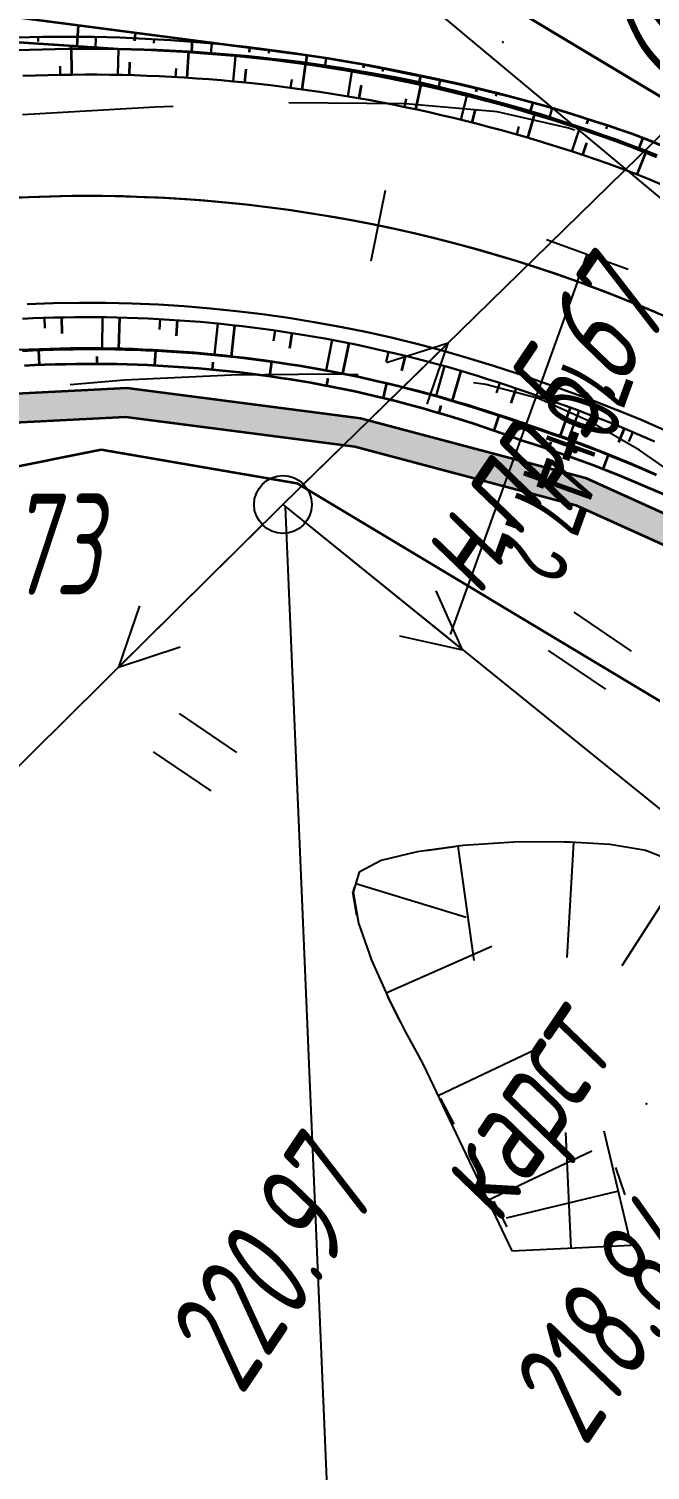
# Model space of a CAD drawing. Header units: millimetres. Extents: x -1799 to 6962, y -1020 to 4121.
# Drawn here: x 4043.7 to 4065.22, y 3277.43 to 3327.34 of the extents above; entities that cross this region are included whole.
import ezdxf

# ---------------------------------------------------------------- set-up
doc = ezdxf.new("R2010")
doc.units = ezdxf.units.MM
doc.linetypes.add('CONTI', pattern=[0])
for name, color, linetype, lineweight in [('10', 1, 'Continuous', 35), ('КОПИЯ_ОСЬ_13_ОТКОСЫ', 7, 'Continuous', 30), ('ОСЬ_ВЕРХ_ПОКРЫТИЯ_ГРАНИЦЫ_ПОЛОС', 7, 'Continuous', 30), ('ОСЬ_ВЕРХ_ПОКРЫТИЯ_ОСЬ', 1, 'Continuous', 30), ('Ось_примыкания', 1, 'Continuous', 35), ('Тротуар', 40, 'Continuous', 35)]:
    doc.layers.add(name, color=color, linetype=linetype, lineweight=lineweight)
for name, color, linetype in [('NAD_MDEFAULT', 7, 'CONTI'), ('OBRIVDEFAULT', 32, 'CONTI'), ('PI_OTDEFAULT', 172, 'CONTI'), ('PI_TTDEFAULT', 5, 'CONTI'), ('SIT_LDEFAULT', 7, 'CONTI'), ('USLZNDEFAULT', 7, 'CONTI'), ('КОПИЯ_ОСЬ_ТАНГЕНСЫ', 1, 'Continuous'), ('ОСЬ_ВЕРХ_ПОКРЫТИЯ_ОТКОСЫ', 7, 'Continuous'), ('ОСЬ_ВЕРХ_ПОКРЫТИЯ_ПИКЕТЫ', 1, 'Continuous'), ('ОСЬ_ВЕРХ_ПОКРЫТИЯ_РАЗБИВКА_КРИВ', 1, 'Continuous'), ('ОСЬ_ВЕРХ_ПОКРЫТИЯ_ТАНГЕНСЫ', 1, 'Continuous'), ('разметка', 7, 'Continuous')]:
    doc.layers.add(name, color=color, linetype=linetype)
doc.styles.add('eskd', font='spds.shx', dxfattribs={"width": 1.2, "oblique": 15})
doc.styles.get("Standard").update_dxf_attribs({"font": 'arial.ttf'})

# ---------------------------------------------------------------- blocks, each defined once
blk = doc.blocks.new('BL_2011')
at = {"color": 0}
for p, q in [((0, 0), (0, 2.4)), ((1.6, 0), (1.6, 2.4))]:
    blk.add_line(p, q, dxfattribs=at)
blk = doc.blocks.new('BL_20')
at = {"color": 0}
blk.add_circle((0, 0), 1, dxfattribs=at)
blk = doc.blocks.new('*U52')
at = {"layer": 'КОПИЯ_ОСЬ_13_ОТКОСЫ'}
for points in [[(785.215, 1100.32), (785.663, 1100.332), (786.111, 1100.34), (786.558, 1100.345), (787.006, 1100.346), (787.454, 1100.344), (787.902, 1100.337), (788.35, 1100.328), (788.79, 1100.315), (789.229, 1100.298), (789.669, 1100.277), (790.108, 1100.254), (790.547, 1100.227), (790.986, 1100.196), (791.425, 1100.162), (791.863, 1100.124), (792.301, 1100.083), (792.739, 1100.038), (793.176, 1099.99), (793.613, 1099.938), (794.049, 1099.883), (794.485, 1099.825), (794.921, 1099.763), (795.356, 1099.697), (795.79, 1099.628), (796.224, 1099.556), (796.657, 1099.48), (797.09, 1099.401), (797.522, 1099.318), (797.954, 1099.232), (798.384, 1099.143), (798.814, 1099.05), (799.249, 1098.965), (799.684, 1098.877), (800.117, 1098.785), (800.55, 1098.689), (800.982, 1098.591), (801.414, 1098.488), (801.844, 1098.383), (802.274, 1098.273), (802.703, 1098.161), (803.13, 1098.045), (803.557, 1097.925), (803.983, 1097.802), (804.408, 1097.676), (804.832, 1097.547), (805.255, 1097.414), (805.677, 1097.277), (806.097, 1097.137), (806.517, 1096.994), (807.019, 1096.788), (807.52, 1096.578)], [(785.957, 1100.338), (785.96, 1100.185)], [(787.957, 1100.336), (787.949, 1099.925)], [(789.976, 1100.261), (789.969, 1100.124)], [(785.219, 1099.877), (785.661, 1099.894), (786.104, 1099.908), (786.547, 1099.917), (786.99, 1099.924), (787.434, 1099.926), (787.877, 1099.926), (788.32, 1099.921), (788.763, 1099.913), (789.206, 1099.902), (789.649, 1099.886), (790.091, 1099.868), (790.534, 1099.846), (790.976, 1099.82), (791.418, 1099.791), (791.86, 1099.758), (792.302, 1099.721), (792.743, 1099.682), (793.184, 1099.638), (793.625, 1099.591), (794.065, 1099.541), (794.505, 1099.487), (794.944, 1099.429), (795.383, 1099.368), (795.821, 1099.303), (796.259, 1099.235), (796.696, 1099.164), (797.729, 1098.979), (798.758, 1098.776), (799.188, 1098.683), (799.618, 1098.586), (800.047, 1098.486), (800.475, 1098.383), (800.902, 1098.276), (801.329, 1098.166), (801.754, 1098.052), (802.178, 1097.935), (802.602, 1097.815), (803.025, 1097.691), (803.446, 1097.564), (803.867, 1097.433), (804.286, 1097.299), (804.705, 1097.162), (805.122, 1097.021), (805.538, 1096.877), (805.953, 1096.73), (806.367, 1096.579), (806.867, 1096.379), (807.365, 1096.175)], [(791.971, 1100.114), (791.938, 1099.752)], [(793.959, 1099.895), (793.943, 1099.775)], [(795.937, 1099.604), (795.886, 1099.293)], [(797.904, 1099.242), (797.883, 1099.14)], [(799.879, 1098.836), (799.816, 1098.54)], [(801.828, 1098.387), (801.803, 1098.289)], [(803.759, 1097.868), (803.653, 1097.5)], [(805.67, 1097.279), (805.63, 1097.158)]]:
    blk.add_lwpolyline(points, dxfattribs=at)

msp = doc.modelspace()

# ---------------------------------------------------------------- hatches: boundary and pattern name
at = {"layer": 'Тротуар', "lineweight": 30, "ltscale": 7}
msp.add_hatch(color=256, dxfattribs=at).paths.add_polyline_path([(4355.026, 2987.245), (4352.622, 2989.782), (4345.427, 2993.281), (4338.394, 2996.926), (4334.905, 2998.92), (4331.584, 3001.033), (4325.137, 3005.952), (4319.491, 3011.624), (4314.469, 3017.834), (4309.932, 3024.285), (4307.646, 3027.716), (4301.367, 3037.941), (4295.156, 3048.209), (4289.986, 3056.769), (4280.835, 3072.269), (4272.55, 3085.951), (4265.234, 3097.893), (4261.114, 3101.507), (4255.468, 3107.674), (4252.851, 3111.934), (4250.972, 3116.597), (4250.585, 3117.56), (4249.719, 3119.765), (4248.666, 3123.345), (4248.323, 3124.321), (4247.98, 3125.297), (4241.939, 3135.217), (4234.518, 3147.093), (4225.78, 3160.49), (4219.022, 3170.408), (4211.937, 3180.091), (4203.112, 3191.194), (4194.18, 3201.563), (4183.21, 3213.325), (4172.573, 3223.78), (4162.939, 3232.607), (4150.941, 3243.284), (4138.679, 3253.563), (4117.058, 3271.355), (4101.903, 3284.023), (4086.977, 3297.339), (4083.578, 3299.881), (4077.037, 3304.486), (4070.152, 3308.55), (4062.976, 3311.79), (4055.187, 3313.858), (4047.095, 3314.906), (4039.194, 3314.51), (4031.355, 3312.695), (4024.186, 3309.608), (4017.316, 3305.344), (4008.1, 3297.932), (3998.942, 3289.839), (3996.071, 3287.056), (3984.757, 3275.743), (3983.052, 3274.038), (3982.329, 3273.347), (3976.255, 3267.275), (3965.028, 3255.875), (3952.386, 3243.061), (3945.337, 3235.968), (3938.229, 3228.933), (3931.095, 3221.926), (3922.526, 3213.525), (3913.887, 3205.055), (3900.709, 3192.936), (3893.252, 3186.273), (3888.799, 3182.354), (3880.991, 3175.997), (3874.788, 3170.946), (3865.391, 3163.481), (3855.795, 3156.275), (3849.369, 3151.511), (3844.564, 3148.067), (3839.698, 3144.637), (3832.981, 3140.049), (3830.301, 3138.269), (3823.273, 3133.561), (3822.443, 3133.006), (3809.622, 3124.407), (3792.023, 3114.358), (3786.086, 3111.259), (3780.023, 3108.407), (3761.667, 3099.663), (3749.56, 3093.587), (3739.444, 3087.864), (3738.739, 3087.426), (3732.468, 3082.562), (3726.512, 3077.16), (3720.889, 3071.42), (3715.659, 3065.179), (3710.962, 3058.323), (3707.32, 3051.736), (3703.938, 3044.269), (3700.864, 3036.478), (3698.458, 3028.966), (3695.598, 3017.765), (3693.191, 3006.011), (3691.1, 2983.08), (3692.241, 2982.689), (3694.173, 3005.821), (3696.572, 3017.54), (3699.543, 3029.107), (3701.99, 3036.656), (3704.929, 3044.035), (3708.201, 3051.263), (3712.009, 3058.115), (3716.543, 3064.688), (3721.631, 3070.747), (3727.193, 3076.428), (3733.066, 3081.759), (3739.311, 3086.604), (3740.034, 3087.053), (3750.032, 3092.705), (3762.015, 3098.833), (3780.451, 3107.484), (3786.563, 3110.334), (3792.489, 3113.472), (3810.085, 3123.523), (3830.857, 3137.439), (3833.537, 3139.218), (3840.159, 3143.739), (3845.068, 3147.214), (3849.925, 3150.749), (3856.392, 3155.473), (3865.972, 3162.73), (3875.413, 3170.165), (3881.622, 3175.221), (3889.445, 3181.591), (3893.916, 3185.525), (3901.381, 3192.195), (3914.576, 3204.33), (3923.226, 3212.811), (3931.795, 3221.212), (3938.931, 3228.221), (3946.043, 3235.26), (3953.097, 3242.357), (3965.74, 3255.172), (3976.964, 3266.57), (3985.463, 3275.036), (3996.773, 3286.343), (3999.622, 3289.105), (4008.744, 3297.168), (4017.895, 3304.526), (4024.65, 3308.719), (4031.668, 3311.741), (4039.333, 3313.516), (4047.055, 3313.903), (4054.994, 3312.874), (4062.639, 3310.845), (4069.691, 3307.661), (4076.5, 3303.642), (4082.99, 3299.072), (4086.343, 3296.564), (4101.249, 3283.266), (4116.42, 3270.585), (4138.04, 3252.793), (4150.286, 3242.528), (4162.272, 3231.863), (4171.847, 3223.057), (4182.46, 3212.663), (4193.35, 3200.994), (4202.341, 3190.556), (4211.142, 3179.485), (4218.205, 3169.831), (4224.947, 3159.937), (4233.677, 3146.552), (4241.089, 3134.69), (4246.972, 3125.147), (4248.831, 3119.35), (4251.955, 3111.482), (4254.666, 3107.069), (4260.416, 3100.789), (4264.381, 3097.354), (4271.694, 3085.435), (4279.977, 3071.756), (4289.128, 3056.256), (4294.307, 3047.694), (4300.531, 3037.432), (4306.803, 3027.178), (4309.038, 3023.822), (4313.665, 3017.24), (4318.747, 3010.955), (4324.471, 3005.203), (4330.909, 3000.28), (4334.388, 2998.064), (4337.915, 2996.047), (4344.978, 2992.388), (4352.021, 2988.962), (4354.437, 2986.412), (4356.729, 2985.394), (4357.135, 2986.308)])

# ---------------------------------------------------------------- linework, layer by layer
at = {"linetype": 'Continuous'}
msp.add_lwpolyline([(4043.824, 3252.183), (4054.411, 3267.879), (4052.593, 3310.788)], dxfattribs=at)
at = {"layer": '10'}
for p, q in [((4084.856, 3313.423), (4057.976, 3329.563)), ((4040.586, 3311.643), (4046.206, 3312.773)), ((4040.586, 3311.643), (4046.206, 3312.773)), ((4046.206, 3312.773), (4052.986, 3311.603)), ((4046.206, 3312.773), (4052.986, 3311.603)), ((4052.986, 3311.603), (4074.536, 3298.673)), ((4052.986, 3311.603), (4074.536, 3298.673))]:
    msp.add_line(p, q, dxfattribs=at)
msp.add_lwpolyline([(4176.746, 3239.013), (4084.856, 3313.423), (4057.976, 3329.563), (4019.376, 3329.623), (3936.716, 3248.363), (3926.016, 3237.943), (3910.376, 3221.023), (3904.396, 3216.033), (3903.436, 3217.183), (3897.326, 3211.693), (3879.656, 3196.103), (3865.416, 3183.363), (3835.176, 3159.613), (3818.806, 3151.023), (3809.916, 3145.073), (3786.276, 3129.213), (3751.806, 3114.223), (3724.936, 3097.063)], dxfattribs=at)
at = {"layer": 'OBRIVDEFAULT', "color": 32}
for p, q in [((4058.742, 3299.059, 220.921), (4057.152, 3298.839, 220.944)), ((4058.562, 3299.039), (4059.112, 3295.079)), ((4060.492, 3299.179, 220.897), (4058.742, 3299.059, 220.921)), ((4062.242, 3299.189, 220.872), (4060.492, 3299.179, 220.897)), ((4063.822, 3299.099, 220.85), (4062.242, 3299.189, 220.872)), ((4062.562, 3299.169), (4062.332, 3295.179)), ((4065.062, 3298.889, 220.832), (4063.822, 3299.099, 220.85)), ((4055.902, 3298.539, 220.962), (4055.142, 3298.139, 220.974)), ((4057.152, 3298.839, 220.944), (4055.902, 3298.539, 220.962)), ((4066.042, 3298.499, 220.875), (4065.062, 3298.889, 220.832)), ((4055.142, 3298.139, 220.974), (4054.932, 3297.449, 220.976)), ((4066.402, 3298.269), (4064.242, 3294.899)), ((4054.932, 3297.449, 220.976), (4055.122, 3296.369, 220.979)), ((4055.022, 3297.739), (4058.852, 3296.579)), ((4055.122, 3296.369, 220.979), (4055.572, 3295.089, 220.984)), ((4056.072, 3293.959), (4059.732, 3295.579)), ((4055.572, 3295.089, 220.984), (4056.152, 3293.779, 220.988)), ((4056.152, 3293.779, 220.988), (4056.732, 3292.619, 220.992)), ((4056.732, 3292.619, 220.992), (4057.182, 3291.799, 220.995)), ((4057.872, 3290.399), (4061.482, 3292.109)), ((4057.182, 3291.799, 220.995), (4057.362, 3291.479, 220.996)), ((4057.362, 3291.479, 220.996), (4060.422, 3285.029, 219.9)), ((4062.482, 3285.119), (4062.302, 3289.119)), ((4064.562, 3285.219, 219.499), (4063.622, 3289.169, 219.106)), ((4059.592, 3286.779), (4063.202, 3288.489)), ((4064.122, 3287.089), (4060.232, 3286.159)), ((4060.422, 3285.029, 219.9), (4064.562, 3285.219, 219.499))]:
    msp.add_line(p, q, dxfattribs=at)
at = {"layer": 'PI_TTDEFAULT', "color": 5}
for p in [(4060.112, 3326.879, 220.965), (4065.062, 3298.889, 220.832), (4057.362, 3291.479, 220.996), (4065.092, 3290.119, 218.84)]:
    msp.add_point(p, dxfattribs=at)
at = {"layer": 'SIT_LDEFAULT', "color": 7}
for p, q in [((4052.502, 3310.869), (4075.522, 3333.389)), ((4048.082, 3324.629), (4043.482, 3324.359)), ((4048.702, 3324.649), (4048.082, 3324.629)), ((4056.752, 3324.749), (4052.702, 3324.779)), ((4059.922, 3324.469), (4056.752, 3324.749)), ((4062.452, 3323.889), (4059.922, 3324.469)), ((4062.612, 3323.829), (4062.452, 3323.879)), ((4053.212, 3311.569), (4058.222, 3316.459)), ((4058.222, 3316.459), (4056.092, 3315.779)), ((4057.492, 3314.349), (4058.222, 3316.459)), ((4054.202, 3315.389), (4050.722, 3315.349)), ((4055.112, 3315.359), (4054.202, 3315.389)), ((4047.012, 3315.179), (4045.132, 3315.019)), ((4050.722, 3315.349), (4047.012, 3315.179)), ((4059.522, 3315.029), (4059.102, 3315.079)), ((4061.352, 3314.539), (4059.522, 3315.029)), ((4063.132, 3313.749), (4061.352, 3314.539)), ((4064.852, 3312.749), (4063.132, 3313.749)), ((4066.522, 3311.579), (4064.852, 3312.749)), ((4013.992, 3272.759), (4052.502, 3310.869)), ((4052.502, 3310.869), (4085.692, 3284.049)), ((4051.792, 3310.169), (4046.812, 3305.239)), ((4053.282, 3310.239), (4058.722, 3305.839)), ((4058.722, 3305.839), (4057.802, 3307.879)), ((4047.532, 3307.359), (4046.812, 3305.239)), ((4046.812, 3305.239), (4048.942, 3305.939)), ((4056.542, 3306.319), (4058.722, 3305.839)), ((4057.462, 3298.889), (4058.452, 3299.029)), ((4061.452, 3299.189), (4062.242, 3299.199)), ((4062.242, 3299.189), (4062.452, 3299.179)), ((4055.062, 3296.639), (4054.922, 3297.449)), ((4054.932, 3297.449), (4054.982, 3297.629)), ((4056.162, 3293.779), (4056.132, 3293.839)), ((4056.572, 3292.949), (4056.152, 3293.779)), ((4058.432, 3289.409), (4057.972, 3290.299)), ((4064.352, 3286.959), (4064.032, 3287.909)), ((4060.262, 3285.849), (4059.802, 3286.739))]:
    msp.add_line(p, q, dxfattribs=at)
at = {"layer": 'КОПИЯ_ОСЬ_13_ОТКОСЫ'}
for points in [[(4043.286, 3326.601), (4043.728, 3326.618), (4044.171, 3326.631), (4044.614, 3326.641), (4045.057, 3326.647), (4045.5, 3326.65), (4045.943, 3326.649), (4046.387, 3326.645), (4046.83, 3326.637), (4047.272, 3326.625), (4047.715, 3326.61), (4048.158, 3326.592), (4048.601, 3326.569), (4049.043, 3326.544), (4049.485, 3326.514), (4049.927, 3326.482), (4050.369, 3326.445), (4050.81, 3326.405), (4051.251, 3326.362), (4051.691, 3326.315), (4052.132, 3326.264), (4052.571, 3326.21), (4053.011, 3326.153), (4053.45, 3326.092), (4053.888, 3326.027), (4054.326, 3325.959), (4054.763, 3325.887), (4055.796, 3325.703), (4056.825, 3325.499), (4057.255, 3325.406), (4057.685, 3325.31), (4058.114, 3325.21), (4058.542, 3325.107), (4058.969, 3325), (4059.395, 3324.889), (4059.821, 3324.776), (4060.245, 3324.659), (4060.669, 3324.538), (4061.091, 3324.415), (4061.513, 3324.287), (4061.934, 3324.157), (4062.353, 3324.023), (4062.771, 3323.886), (4063.189, 3323.745), (4063.605, 3323.601), (4064.02, 3323.454), (4064.434, 3323.303), (4064.934, 3323.103), (4065.432, 3322.898)], [(4046.788, 3325.747), (4046.805, 3326.637)], [(4050.781, 3325.522), (4050.863, 3326.4)], [(4044.788, 3325.748), (4044.783, 3326.048)], [(4048.786, 3325.671), (4048.803, 3325.968)], [(4054.746, 3325.004), (4054.891, 3325.865)], [(4043.498, 3325.71), (4043.928, 3325.726), (4044.356, 3325.739), (4044.786, 3325.748), (4045.215, 3325.754), (4045.644, 3325.757), (4046.073, 3325.756), (4046.502, 3325.751), (4046.932, 3325.744), (4047.361, 3325.733), (4047.79, 3325.718), (4048.219, 3325.7), (4048.647, 3325.679), (4049.076, 3325.654), (4049.504, 3325.626), (4049.932, 3325.595), (4050.36, 3325.56), (4050.788, 3325.522), (4051.215, 3325.48), (4051.642, 3325.435), (4052.068, 3325.387), (4052.494, 3325.335), (4052.92, 3325.28), (4053.345, 3325.221), (4053.769, 3325.159), (4054.194, 3325.094), (4054.618, 3325.025), (4055.04, 3324.954), (4055.463, 3324.878), (4055.885, 3324.8), (4056.307, 3324.718), (4056.727, 3324.632), (4057.147, 3324.544), (4057.566, 3324.452), (4057.985, 3324.356), (4058.403, 3324.258), (4058.82, 3324.156), (4059.236, 3324.051), (4059.651, 3323.942), (4060.065, 3323.831), (4060.479, 3323.715), (4060.892, 3323.597), (4061.303, 3323.476), (4061.714, 3323.351), (4062.123, 3323.223), (4062.532, 3323.091), (4062.94, 3322.957), (4063.346, 3322.819), (4063.751, 3322.678), (4064.156, 3322.534), (4064.65, 3322.34), (4065.144, 3322.143), (4065.635, 3321.941)], [(4052.768, 3325.3), (4052.806, 3325.591)], [(4056.712, 3324.636), (4056.77, 3324.92)], [(4058.663, 3324.195), (4058.866, 3325.026)], [(4060.596, 3323.682), (4060.674, 3323.957)], [(4062.508, 3323.099), (4062.765, 3323.888)], [(4043.484, 3317.301), (4043.847, 3317.317), (4044.209, 3317.331), (4044.572, 3317.342), (4044.935, 3317.349), (4045.297, 3317.355), (4045.66, 3317.357), (4046.022, 3317.356), (4046.385, 3317.352), (4046.747, 3317.346), (4047.11, 3317.336), (4047.473, 3317.324), (4047.835, 3317.309), (4048.197, 3317.291), (4048.56, 3317.27), (4048.921, 3317.246), (4049.283, 3317.22), (4049.644, 3317.19), (4050.006, 3317.158), (4050.367, 3317.123), (4050.727, 3317.085), (4051.088, 3317.044), (4051.448, 3317), (4051.808, 3316.954), (4052.167, 3316.904), (4052.526, 3316.852), (4052.884, 3316.797), (4053.243, 3316.739), (4053.6, 3316.678), (4053.957, 3316.614), (4054.313, 3316.548), (4054.67, 3316.479), (4055.025, 3316.407), (4055.38, 3316.332), (4055.734, 3316.254), (4056.088, 3316.173), (4056.441, 3316.09), (4056.793, 3316.004), (4057.145, 3315.915), (4057.496, 3315.823), (4057.846, 3315.729), (4058.195, 3315.632), (4058.544, 3315.532), (4058.892, 3315.429), (4059.239, 3315.324), (4059.585, 3315.215), (4059.931, 3315.104), (4060.275, 3314.991), (4060.618, 3314.874), (4060.961, 3314.755), (4061.303, 3314.633), (4061.73, 3314.486), (4062.157, 3314.334), (4062.582, 3314.179), (4063.006, 3314.021), (4063.428, 3313.859), (4063.85, 3313.693), (4064.356, 3313.485), (4064.861, 3313.273), (4065.364, 3313.056)], [(4044.25, 3317.332), (4044.262, 3316.976)], [(4046.249, 3317.354), (4046.238, 3316.28)], [(4048.248, 3317.288), (4048.229, 3316.931)], [(4050.243, 3317.135), (4050.137, 3316.064)], [(4052.228, 3316.896), (4052.177, 3316.54)], [(4054.201, 3316.569), (4054.002, 3315.51)], [(4043.356, 3316.221), (4043.713, 3316.239), (4044.071, 3316.253), (4044.429, 3316.265), (4044.787, 3316.274), (4045.144, 3316.28), (4045.502, 3316.283), (4045.86, 3316.283), (4046.218, 3316.28), (4046.575, 3316.275), (4046.933, 3316.267), (4047.29, 3316.255), (4047.648, 3316.241), (4048.006, 3316.224), (4048.363, 3316.205), (4048.72, 3316.182), (4049.077, 3316.157), (4049.434, 3316.128), (4049.79, 3316.097), (4050.146, 3316.063), (4050.502, 3316.027), (4050.858, 3315.987), (4051.213, 3315.944), (4051.568, 3315.899), (4051.923, 3315.851), (4052.277, 3315.8), (4052.63, 3315.746), (4052.984, 3315.689), (4053.337, 3315.63), (4053.689, 3315.568), (4054.041, 3315.503), (4054.392, 3315.435), (4055.094, 3315.292), (4055.443, 3315.217), (4055.793, 3315.14), (4056.142, 3315.059), (4056.49, 3314.976), (4056.837, 3314.89), (4057.184, 3314.801), (4057.53, 3314.71), (4057.875, 3314.616), (4058.22, 3314.519), (4058.563, 3314.419), (4058.906, 3314.316), (4059.248, 3314.211), (4059.589, 3314.103), (4059.93, 3313.992), (4060.269, 3313.879), (4060.607, 3313.763), (4060.945, 3313.644), (4061.365, 3313.502), (4061.783, 3313.357), (4062.2, 3313.209), (4062.616, 3313.057), (4063.031, 3312.901), (4063.444, 3312.742), (4063.942, 3312.542), (4064.439, 3312.337), (4064.934, 3312.127), (4065.427, 3311.913)], [(4056.158, 3316.157), (4056.076, 3315.807)], [(4058.095, 3315.66), (4057.808, 3314.634)], [(4060.008, 3315.079), (4059.898, 3314.742)], [(4062.756, 3314.115), (4062.393, 3313.139)], [(4064.616, 3313.377), (4064.481, 3313.057)]]:
    msp.add_lwpolyline(points, dxfattribs=at)
at = {"layer": 'КОПИЯ_ОСЬ_ТАНГЕНСЫ'}
msp.add_line((4042.582, 3340.679), (4205.152, 3204.849), dxfattribs=at)
at = {"layer": 'ОСЬ_ВЕРХ_ПОКРЫТИЯ_ГРАНИЦЫ_ПОЛОС', "linetype": 'Continuous'}
msp.add_lwpolyline([(4065.694, 3313.459), (4064.857, 3313.82), (4064.017, 3314.165), (4063.172, 3314.494), (4062.324, 3314.807), (4061.472, 3315.104), (4060.616, 3315.403), (4059.754, 3315.686), (4058.886, 3315.953), (4058.013, 3316.202), (4057.136, 3316.433), (4056.254, 3316.648), (4055.369, 3316.845), (4054.479, 3317.025), (4053.586, 3317.188), (4052.691, 3317.333), (4051.792, 3317.46), (4050.891, 3317.57), (4049.988, 3317.662), (4049.084, 3317.736), (4048.178, 3317.793), (4047.272, 3317.831), (4046.365, 3317.853), (4045.457, 3317.856), (4044.55, 3317.841), (4043.643, 3317.809)], dxfattribs=at)
at = {"layer": 'ОСЬ_ВЕРХ_ПОКРЫТИЯ_ОСЬ'}
msp.add_lwpolyline([(4039.264, 3321.135, -0.119566), (4062.703, 3318.593), (4062.703, 3318.593), (4063.614, 3318.255), (4064.519, 3317.899), (4065.417, 3317.527)], format="xyb", dxfattribs=at)
at = {"layer": 'ОСЬ_ВЕРХ_ПОКРЫТИЯ_ОТКОСЫ'}
msp.add_lwpolyline([(4043.484, 3317.301), (4043.847, 3317.317), (4044.209, 3317.331), (4044.572, 3317.342), (4044.935, 3317.349), (4045.297, 3317.355), (4045.66, 3317.357), (4046.022, 3317.356), (4046.385, 3317.352), (4046.747, 3317.346), (4047.11, 3317.336), (4047.473, 3317.324), (4047.835, 3317.309), (4048.197, 3317.291), (4048.56, 3317.27), (4048.921, 3317.246), (4049.283, 3317.22), (4049.644, 3317.19), (4050.006, 3317.158), (4050.367, 3317.123), (4050.727, 3317.085), (4051.088, 3317.044), (4051.448, 3317), (4051.808, 3316.954), (4052.167, 3316.904), (4052.526, 3316.852), (4052.884, 3316.797), (4053.243, 3316.739), (4053.6, 3316.678), (4053.957, 3316.614), (4054.313, 3316.548), (4054.67, 3316.479), (4055.025, 3316.407), (4055.38, 3316.332), (4055.734, 3316.254), (4056.088, 3316.173), (4056.441, 3316.09), (4056.793, 3316.004), (4057.145, 3315.915), (4057.496, 3315.823), (4057.846, 3315.729), (4058.195, 3315.632), (4058.544, 3315.532), (4058.892, 3315.429), (4059.239, 3315.324), (4059.585, 3315.215), (4059.931, 3315.104), (4060.275, 3314.991), (4060.618, 3314.874), (4060.961, 3314.755), (4061.303, 3314.633), (4061.73, 3314.486), (4062.157, 3314.334), (4062.582, 3314.179), (4063.006, 3314.021), (4063.428, 3313.859), (4063.85, 3313.693), (4064.356, 3313.485), (4064.861, 3313.273), (4065.364, 3313.056)], dxfattribs=at)
at = {"layer": 'ОСЬ_ВЕРХ_ПОКРЫТИЯ_ПИКЕТЫ'}
msp.add_line((4055.553, 3319.31), (4056.056, 3321.759), dxfattribs=at)
at = {"layer": 'ОСЬ_ВЕРХ_ПОКРЫТИЯ_РАЗБИВКА_КРИВ'}
for p, q in [((4061.631, 3320.043), (4064.453, 3319.025)), ((4062.703, 3318.593), (4063.042, 3319.534)), ((4062.703, 3318.593), (4058.294, 3306.364))]:
    msp.add_line(p, q, dxfattribs=at)
at = {"layer": 'ОСЬ_ВЕРХ_ПОКРЫТИЯ_ТАНГЕНСЫ'}
msp.add_line((4042.582, 3340.679), (4205.152, 3204.849), dxfattribs=at)
at = {"layer": 'Ось_примыкания', "color": 0}
for p, q in [((4045.415, 3327.463), (4045.362, 3326.746)), ((4047.386, 3327.206), (4047.36, 3326.931)), ((4049.363, 3326.948), (4049.33, 3326.552)), ((4045.188, 3325.754), (4045.176, 3326.759)), ((4049.186, 3325.647), (4049.246, 3326.557)), ((4051.343, 3326.682), (4051.328, 3326.539)), ((4053.327, 3326.432), (4053.289, 3326.164)), ((4047.188, 3325.737), (4047.2, 3326.189)), ((4051.179, 3325.483), (4051.224, 3325.941)), ((4053.165, 3325.246), (4053.291, 3326.164)), ((4055.302, 3326.113), (4055.279, 3325.989)), ((4055.14, 3324.936), (4055.222, 3325.396)), ((4057.103, 3324.553), (4057.297, 3325.473)), ((4057.265, 3325.73), (4057.217, 3325.491)), ((4059.217, 3325.296), (4059.184, 3325.16)), ((4059.051, 3324.098), (4059.164, 3324.544)), ((4060.98, 3323.571), (4061.236, 3324.437)), ((4061.152, 3324.793), (4061.068, 3324.488)), ((4063.068, 3324.22), (4063.015, 3324.052)), ((4062.889, 3322.974), (4063.027, 3323.394)), ((4064.959, 3323.569), (4064.821, 3323.212)), ((4064.769, 3322.293), (4065.094, 3323.105)), ((4044.838, 3317.347), (4044.85, 3316.796)), ((4046.838, 3317.343), (4046.809, 3316.247)), ((4048.835, 3317.252), (4048.8, 3316.709)), ((4050.827, 3317.074), (4050.705, 3315.997)), ((4052.809, 3316.808), (4052.727, 3316.276)), ((4054.778, 3316.457), (4054.565, 3315.407)), ((4044.072, 3315.707), (4044.052, 3316.218)), ((4046.072, 3315.744), (4046.074, 3316)), ((4048.071, 3315.69), (4048.095, 3316.203)), ((4056.729, 3316.02), (4056.602, 3315.499)), ((4050.065, 3315.546), (4050.09, 3315.801)), ((4052.052, 3315.312), (4052.121, 3315.821)), ((4058.66, 3315.498), (4058.356, 3314.466)), ((4054.025, 3314.987), (4054.073, 3315.24)), ((4055.979, 3314.562), (4056.102, 3315.07)), ((4060.566, 3314.892), (4060.393, 3314.381)), ((4057.91, 3314.042), (4057.985, 3314.297)), ((4059.815, 3313.436), (4059.993, 3313.948)), ((4062.452, 3314.227), (4062.087, 3313.223)), ((4064.316, 3313.502), (4064.117, 3313.017)), ((4061.707, 3312.786), (4061.795, 3313.041)), ((4063.585, 3312.099), (4063.776, 3312.588))]:
    msp.add_line(p, q, dxfattribs=at)
for points in [[(4042.116, 3327.893), (4051.681, 3326.646), (4051.681, 3326.646), (4051.681, 3326.646), (4051.681, 3326.646), (4051.681, 3326.646), (4051.681, 3326.646), (4051.681, 3326.646), (4051.681, 3326.646), (4051.681, 3326.646), (4051.681, 3326.646), (4051.681, 3326.646), (4051.681, 3326.646), (4051.681, 3326.646), (4051.681, 3326.646), (4051.681, 3326.646), (4051.681, 3326.646), (4051.681, 3326.646), (4051.681, 3326.646), (4051.681, 3326.646), (4051.681, 3326.646), (4051.681, 3326.646), (4052.157, 3326.589), (4052.633, 3326.528), (4053.109, 3326.464), (4053.583, 3326.395), (4054.057, 3326.323), (4054.531, 3326.246), (4055.004, 3326.166), (4055.476, 3326.082), (4055.947, 3325.993), (4056.418, 3325.901), (4056.887, 3325.805), (4057.323, 3325.718), (4057.757, 3325.628), (4058.19, 3325.534), (4058.622, 3325.437), (4059.054, 3325.336), (4059.485, 3325.232), (4059.915, 3325.124), (4060.344, 3325.013), (4060.773, 3324.898), (4061.2, 3324.78), (4061.626, 3324.659), (4062.052, 3324.534), (4062.476, 3324.406), (4062.9, 3324.274), (4063.322, 3324.139), (4063.743, 3324.001), (4064.163, 3323.859), (4064.582, 3323.714), (4065.089, 3323.519), (4065.594, 3323.319)], [(4042.303, 3326.954), (4046.801, 3326.648), (4046.801, 3326.648), (4046.801, 3326.648), (4046.801, 3326.648), (4046.801, 3326.648), (4046.801, 3326.648), (4046.801, 3326.648), (4046.801, 3326.648), (4046.801, 3326.648), (4046.801, 3326.648), (4047.242, 3326.64), (4047.684, 3326.628), (4048.126, 3326.613), (4048.567, 3326.594), (4049.009, 3326.571), (4049.449, 3326.545), (4049.89, 3326.515), (4050.331, 3326.482), (4050.771, 3326.445), (4051.211, 3326.405), (4051.651, 3326.361), (4052.125, 3326.309), (4052.599, 3326.253), (4053.073, 3326.194), (4053.546, 3326.13), (4054.018, 3326.062), (4054.49, 3325.99), (4054.962, 3325.915), (4055.432, 3325.835), (4055.902, 3325.752), (4056.371, 3325.664), (4056.84, 3325.573), (4057.271, 3325.479), (4057.7, 3325.381), (4058.13, 3325.28), (4058.558, 3325.175), (4058.985, 3325.067), (4059.412, 3324.955), (4059.838, 3324.841), (4060.262, 3324.722), (4060.686, 3324.601), (4061.109, 3324.475), (4061.531, 3324.347), (4061.951, 3324.215), (4062.371, 3324.08), (4062.789, 3323.941), (4063.207, 3323.8), (4063.623, 3323.654), (4064.038, 3323.506), (4064.452, 3323.354), (4064.955, 3323.16), (4065.457, 3322.962)], [(4043.478, 3316.191), (4043.834, 3316.209), (4044.19, 3316.224), (4044.546, 3316.236), (4044.903, 3316.245), (4045.259, 3316.252), (4045.615, 3316.256), (4045.971, 3316.257), (4046.328, 3316.255), (4046.684, 3316.25), (4047.041, 3316.242), (4047.397, 3316.232), (4047.753, 3316.218), (4048.109, 3316.202), (4048.465, 3316.183), (4048.82, 3316.161), (4049.176, 3316.136), (4049.531, 3316.109), (4049.887, 3316.078), (4050.241, 3316.045), (4050.596, 3316.009), (4050.95, 3315.97), (4051.304, 3315.929), (4051.658, 3315.884), (4052.011, 3315.837), (4052.364, 3315.787), (4052.716, 3315.734), (4053.069, 3315.678), (4053.908, 3315.533), (4054.745, 3315.373), (4055.095, 3315.299), (4055.445, 3315.222), (4055.793, 3315.143), (4056.141, 3315.06), (4056.489, 3314.975), (4056.836, 3314.887), (4057.182, 3314.796), (4057.527, 3314.703), (4057.872, 3314.607), (4058.216, 3314.508), (4058.559, 3314.406), (4058.901, 3314.302), (4059.242, 3314.194), (4059.583, 3314.084), (4059.923, 3313.972), (4060.261, 3313.856), (4060.599, 3313.738), (4060.936, 3313.617), (4061.356, 3313.477), (4061.774, 3313.334), (4062.192, 3313.186), (4062.608, 3313.036), (4063.022, 3312.881), (4063.436, 3312.724), (4063.935, 3312.525), (4064.432, 3312.321), (4064.927, 3312.113), (4065.421, 3311.901)], [(4043.552, 3315.684), (4043.907, 3315.701), (4044.262, 3315.715), (4044.617, 3315.727), (4044.973, 3315.735), (4045.328, 3315.741), (4045.683, 3315.744), (4046.039, 3315.744), (4046.394, 3315.741), (4046.75, 3315.736), (4047.105, 3315.727), (4047.46, 3315.716), (4047.815, 3315.702), (4048.17, 3315.685), (4048.525, 3315.665), (4048.88, 3315.643), (4049.234, 3315.617), (4049.589, 3315.589), (4049.943, 3315.558), (4050.296, 3315.523), (4050.65, 3315.487), (4051.003, 3315.447), (4051.356, 3315.404), (4051.708, 3315.359), (4052.06, 3315.311), (4052.412, 3315.26), (4052.763, 3315.206), (4053.114, 3315.149), (4053.464, 3315.09), (4053.814, 3315.028), (4054.641, 3314.868), (4054.986, 3314.794), (4055.332, 3314.716), (4055.676, 3314.636), (4056.02, 3314.552), (4056.362, 3314.467), (4056.705, 3314.378), (4057.047, 3314.287), (4057.387, 3314.193), (4057.727, 3314.096), (4058.067, 3313.996), (4058.405, 3313.894), (4058.743, 3313.789), (4059.079, 3313.681), (4059.415, 3313.571), (4059.75, 3313.458), (4060.085, 3313.342), (4060.418, 3313.224), (4060.75, 3313.103), (4061.166, 3312.968), (4061.581, 3312.829), (4061.995, 3312.686), (4062.407, 3312.54), (4062.819, 3312.391), (4063.229, 3312.238), (4063.724, 3312.045), (4064.218, 3311.847), (4064.711, 3311.645), (4065.2, 3311.438), (4065.689, 3311.227)]]:
    msp.add_lwpolyline(points, dxfattribs=at)
at = {"layer": 'разметка', "lineweight": 30, "ltscale": 7}
msp.add_lwpolyline([(4039.667, 3321.186, -0.117502), (4062.702, 3318.594, -0.059573), (4075.665, 3311.983, -0.029715), (4091.829, 3299.532)], format="xyb", dxfattribs=at)
at = {"layer": 'Тротуар', "linetype": 'Continuous'}
for points in [[(4039.194, 3314.51), (4047.095, 3314.906), (4055.187, 3313.858), (4062.976, 3311.79), (4070.152, 3308.55), (4077.037, 3304.486), (4083.578, 3299.881), (4086.977, 3297.339), (4101.903, 3284.023), (4117.058, 3271.355), (4138.679, 3253.563), (4150.94, 3243.285)], [(4039.333, 3313.516), (4047.055, 3313.903), (4054.994, 3312.874), (4062.639, 3310.845), (4069.691, 3307.661), (4076.494, 3303.646), (4082.99, 3299.072), (4086.343, 3296.564), (4101.249, 3283.266), (4116.42, 3270.585), (4138.04, 3252.793), (4150.286, 3242.528)]]:
    msp.add_lwpolyline(points, dxfattribs=at)

# ---------------------------------------------------------------- block references
at = {"layer": 'USLZNDEFAULT', "color": 7, "rotation": 56}
for name, p in [('BL_20', (4052.502, 3310.869)), ('BL_2011', (4063.682, 3304.469)), ('BL_2011', (4050.011, 3300.958))]:
    msp.add_blockref(name, p, dxfattribs=at)
at = {"layer": 'КОПИЯ_ОСЬ_13_ОТКОСЫ'}
msp.add_blockref('*U52', (3258.067, 2226.724), dxfattribs=at)

# ---------------------------------------------------------------- texts
at = {"layer": 'NAD_MDEFAULT', "color": 7, "style": 'eskd', "oblique": 10, "width": 0.8}
for s, rotation, p in [('0.4кВ', 44.1939, (4065.826, 3325.045)), ('н.пр.5.67', 56, (4059.308, 3307.651)), ('карст', 56, (4059.973, 3285.888))]:
    msp.add_text(s, height=3.5, rotation=rotation, dxfattribs=at).set_placement(p)
at = {"layer": 'PI_OTDEFAULT', "color": 172, "style": 'eskd', "oblique": 10, "width": 0.8}
msp.add_text('221.73', height=3.5, dxfattribs=at).set_placement((4038.151, 3307.745))
for s, p in [('220.97', (4051.071, 3279.951)), ('218.84', (4062.967, 3278.176))]:
    msp.add_text(s, height=3.5, rotation=56, dxfattribs=at).set_placement(p)
at = {"layer": 'ОСЬ_ВЕРХ_ПОКРЫТИЯ_РАЗБИВКА_КРИВ', "width": 0.6}
msp.add_text('70+47.2', height=2.5, rotation=250.1742, dxfattribs=at).set_placement((4062.325, 3316.072))

doc.saveas('drawing.dxf')
